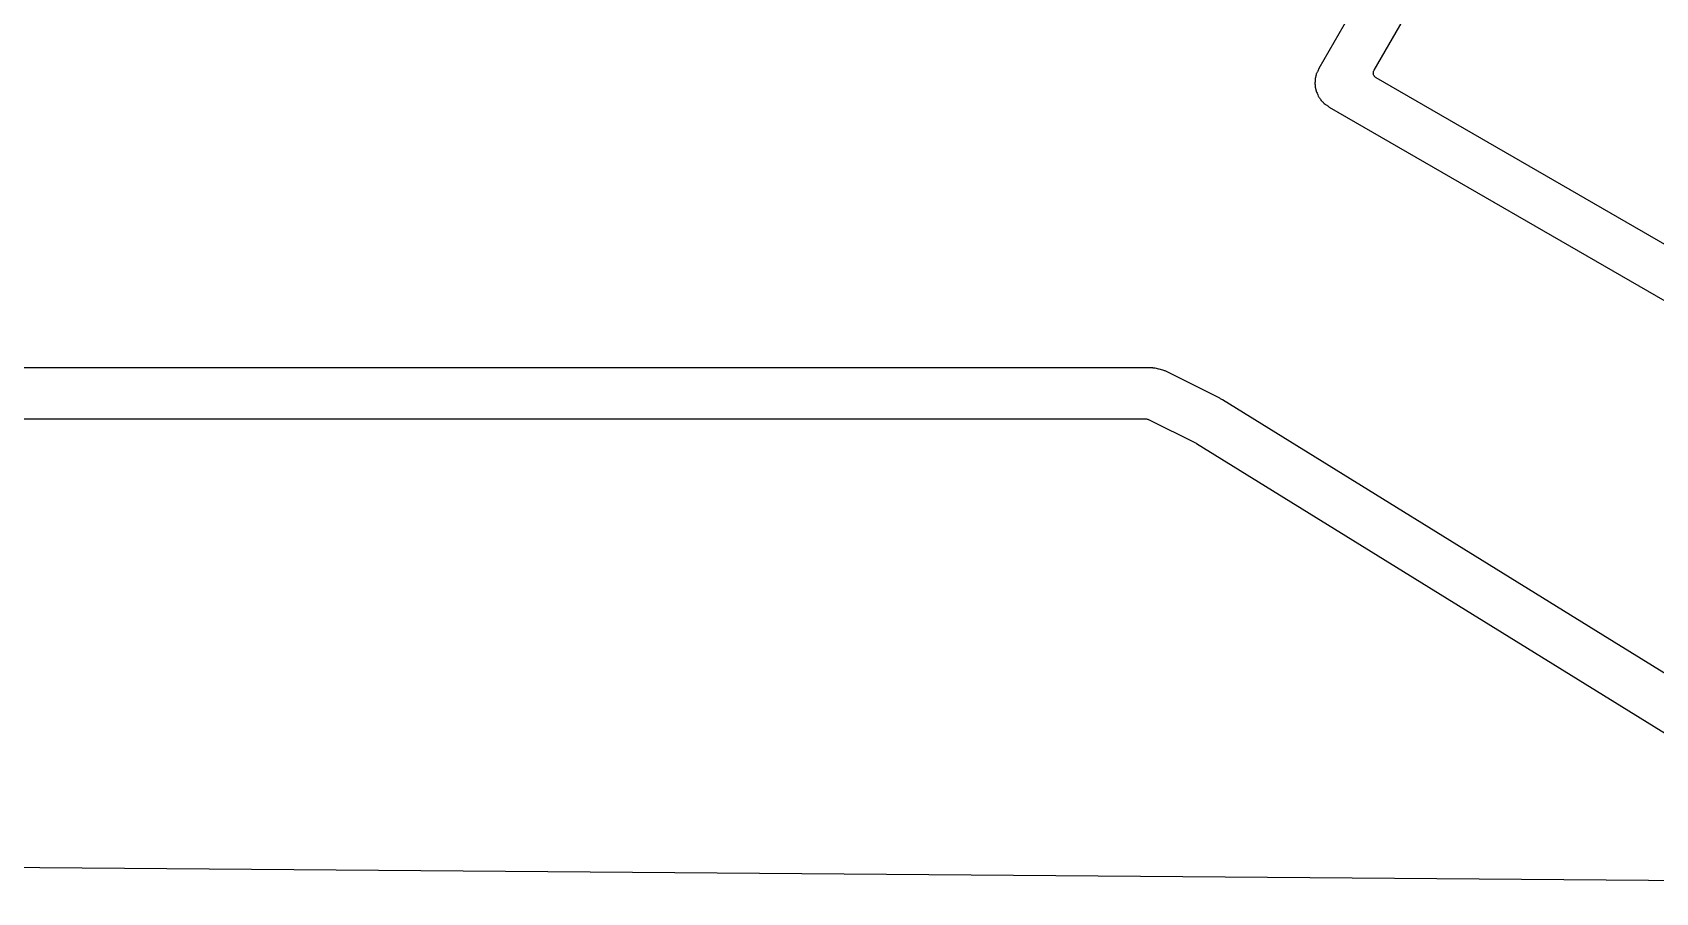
# Model space of a CAD drawing. Extents: x 63 to 223, y -147 to -32.
# Drawn here: x 150.88 to 188.03, y -147.32 to -127.62 of the extents above; entities that cross this region are included whole.
import ezdxf

# ---------------------------------------------------------------- set-up
doc = ezdxf.new("R2010")
doc.units = 0
doc.header["$MEASUREMENT"] = 0
doc.layers.add('BLACK', color=7, linetype='CONTINUOUS')

msp = doc.modelspace()

# ---------------------------------------------------------------- linework, layer by layer
at = {"layer": 'Black'}
for p, q in [((181.583, -128.491), (182.422, -127.037)), ((181.119, -127.061), (180.317, -128.451)), ((180.289, -128.522), (180.283, -128.537)), ((180.297, -128.508), (180.289, -128.522)), ((180.317, -128.451), (180.297, -128.508)), ((181.568, -128.532), (181.571, -128.522)), ((181.571, -128.522), (181.573, -128.511)), ((181.573, -128.511), (181.579, -128.501)), ((181.579, -128.501), (181.583, -128.491)), ((180.232, -128.758), (180.228, -128.777)), ((180.228, -128.777), (180.228, -128.779)), ((180.228, -128.779), (180.229, -128.791)), ((180.229, -128.791), (180.231, -128.802)), ((180.231, -128.802), (180.233, -128.822)), ((180.234, -128.722), (180.232, -128.74)), ((180.232, -128.74), (180.232, -128.758)), ((180.233, -128.822), (180.236, -128.842)), ((180.237, -128.693), (180.234, -128.714)), ((180.234, -128.714), (180.234, -128.719)), ((180.234, -128.719), (180.234, -128.722)), ((180.236, -128.842), (180.235, -128.864)), ((180.235, -128.864), (180.236, -128.876)), ((180.236, -128.876), (180.24, -128.896)), ((180.24, -128.658), (180.237, -128.679)), ((180.237, -128.679), (180.237, -128.679)), ((180.237, -128.679), (180.237, -128.693)), ((180.242, -128.648), (180.24, -128.658)), ((180.24, -128.896), (180.24, -128.897)), ((180.249, -128.631), (180.242, -128.648)), ((180.253, -128.614), (180.249, -128.631)), ((180.258, -128.598), (180.253, -128.614)), ((180.26, -128.577), (180.258, -128.598)), ((180.261, -128.575), (180.26, -128.577)), ((180.266, -128.561), (180.261, -128.575)), ((180.283, -128.537), (180.266, -128.561)), ((181.566, -128.554), (181.568, -128.543)), ((181.568, -128.565), (181.566, -128.554)), ((181.568, -128.543), (181.568, -128.532)), ((181.568, -128.576), (181.568, -128.565)), ((181.571, -128.587), (181.568, -128.576)), ((181.573, -128.598), (181.571, -128.587)), ((181.579, -128.607), (181.573, -128.598)), ((181.583, -128.618), (181.579, -128.607)), ((181.59, -128.626), (181.583, -128.618)), ((181.595, -128.636), (181.59, -128.626)), ((181.604, -128.643), (181.595, -128.636)), ((181.611, -128.651), (181.604, -128.643)), ((181.621, -128.657), (181.611, -128.651)), ((181.629, -128.664), (181.621, -128.657)), ((192.673, -135.04), (181.629, -128.664)), ((180.24, -128.897), (180.24, -128.899)), ((180.24, -128.899), (180.24, -128.9)), ((180.24, -128.9), (180.243, -128.908)), ((180.243, -128.908), (180.247, -128.927)), ((180.247, -128.927), (180.252, -128.946)), ((180.252, -128.946), (180.252, -128.948)), ((180.252, -128.948), (180.255, -128.956)), ((180.255, -128.956), (180.255, -128.957)), ((180.255, -128.957), (180.255, -128.957)), ((180.255, -128.957), (180.261, -128.978)), ((180.261, -128.978), (180.263, -128.985)), ((180.263, -128.985), (180.266, -128.993)), ((180.266, -128.993), (180.281, -129.014)), ((180.281, -129.014), (180.289, -129.033)), ((180.289, -129.033), (180.297, -129.051)), ((180.297, -129.051), (180.305, -129.08)), ((180.305, -129.08), (180.312, -129.092)), ((180.312, -129.092), (180.318, -129.102)), ((180.318, -129.102), (180.32, -129.105)), ((180.32, -129.105), (180.322, -129.108)), ((180.322, -129.108), (180.332, -129.118)), ((180.332, -129.118), (180.343, -129.134)), ((180.343, -129.134), (180.355, -129.149)), ((180.355, -129.149), (180.367, -129.174)), ((180.367, -129.174), (180.369, -129.176)), ((180.369, -129.176), (180.37, -129.176)), ((180.37, -129.176), (180.37, -129.176)), ((180.37, -129.176), (180.384, -129.193)), ((180.384, -129.193), (180.385, -129.194)), ((180.385, -129.194), (180.405, -129.21)), ((180.405, -129.21), (180.416, -129.222)), ((180.416, -129.222), (180.428, -129.233)), ((180.428, -129.233), (180.444, -129.253)), ((180.444, -129.253), (180.445, -129.254)), ((180.445, -129.254), (180.461, -129.267)), ((180.461, -129.267), (180.468, -129.272)), ((180.468, -129.272), (180.499, -129.289)), ((180.499, -129.289), (180.51, -129.297)), ((180.51, -129.297), (180.522, -129.304)), ((180.522, -129.304), (180.531, -129.312)), ((180.531, -129.312), (180.532, -129.313)), ((180.532, -129.313), (180.533, -129.313)), ((180.533, -129.313), (180.555, -129.332)), ((180.555, -129.332), (192.633, -136.306)), ((176.517, -135.307), (72.4599, -135.307)), ((176.53, -135.31), (176.517, -135.307)), ((176.551, -135.31), (176.53, -135.31)), ((176.571, -135.311), (176.551, -135.31)), ((176.657, -135.334), (176.571, -135.311)), ((176.571, -135.311), (176.571, -135.311)), ((176.661, -135.335), (176.657, -135.334)), ((176.665, -135.336), (176.661, -135.335)), ((176.752, -135.354), (176.665, -135.336)), ((176.771, -135.362), (176.752, -135.354)), ((176.752, -135.354), (176.752, -135.354)), ((176.789, -135.371), (176.771, -135.362)), ((176.802, -135.374), (176.789, -135.371)), ((178.05, -135.998), (176.802, -135.374)), ((178.065, -136.01), (178.05, -135.998)), ((178.082, -136.019), (178.065, -136.01)), ((178.099, -136.029), (178.082, -136.019)), ((178.117, -136.036), (178.099, -136.029)), ((186.822, -141.425), (178.117, -136.036)), ((72.4025, -136.473), (176.362, -136.473)), ((176.362, -136.473), (176.37, -136.474)), ((176.37, -136.474), (176.377, -136.474)), ((176.377, -136.474), (176.391, -136.478)), ((176.391, -136.478), (176.406, -136.481)), ((176.406, -136.481), (176.412, -136.484)), ((176.412, -136.484), (176.419, -136.486)), ((176.419, -136.486), (177.51, -137.032)), ((177.51, -137.032), (177.515, -137.036)), ((177.515, -137.036), (177.521, -137.038)), ((177.521, -137.038), (190.818, -145.269)), ((191.431, -144.278), (186.822, -141.425)), ((222.123, -147.319), (63.6252, -146.051))]:
    msp.add_line(p, q, dxfattribs=at)

doc.saveas('drawing.dxf')
